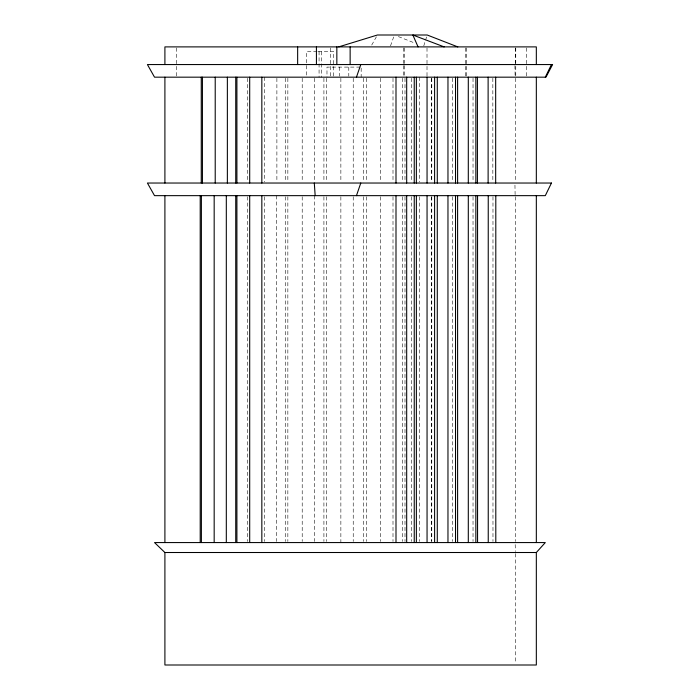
<?xml version="1.0" encoding="UTF-8"?>
<svg xmlns="http://www.w3.org/2000/svg" width="700" height="700" viewBox="0 0 700 700"><rect width="100%" height="100%" fill="white"/><g stroke="black" fill="none" stroke-linecap="round" stroke-linejoin="round"><path stroke-width="0.53" stroke-dasharray="3.5 2.62" d="M423.771 45.894L426.562 36.977M390.512 45.894L393.662 36.977M371.709 45.062L376.381 36.829M317.091 51.494L306.618 51.494L306.618 77.175M318.141 51.494L333.734 51.494L333.734 76.099M360.132 67.104L326.979 67.104L326.979 77.175M398.379 36.584L414.453 42.928M515.191 544.556L515.392 551.512M514.938 65.608L515.113 76.125M514.955 185.133L515.113 194.6M526.356 47.968L526.356 76.09M515.76 47.968L515.76 76.09M515.428 47.924L515.428 63.516M515.428 78.26L515.428 181.939M515.428 196.735L515.428 541.485M515.428 553.604L515.428 662.812M492.975 196.735L492.975 541.485M492.844 78.26L492.844 181.939M473.025 78.26L473.025 181.939M473.025 196.735L473.025 541.485M466.629 47.968L466.629 76.09M465.745 47.968L465.745 76.09M452.699 78.26L452.699 181.939M452.699 196.735L452.699 541.485M431.777 78.26L431.777 181.939M431.777 196.735L431.777 541.485M431.716 78.26L431.716 181.939M431.716 196.735L431.716 541.485M427.009 47.968L427.009 76.09M419.361 77.175L419.361 181.939M419.361 196.735L419.361 541.485M411.416 78.26L411.416 181.939M411.416 196.735L411.416 541.485M404.994 78.26L404.994 181.939M404.994 196.735L404.994 541.485M404.416 47.924L404.416 63.516M404.416 65.608L404.416 77.175M403.533 47.924L403.533 63.516M403.533 65.608L403.533 77.175M402.404 78.26L402.404 181.939M402.404 196.735L402.404 541.485M392.998 78.26L392.998 181.939M392.998 196.735L392.998 541.485M380.634 78.26L380.634 181.939M380.634 196.735L380.634 541.485M366.275 78.26L366.275 181.939M366.275 196.735L366.275 541.485M363.685 78.26L363.685 181.939M363.685 196.735L363.685 541.485M361.165 68.11L361.165 77.175M353.229 78.26L353.229 181.939M353.229 196.735L353.229 541.485M348.793 67.104L348.793 76.169M340.865 78.26L340.865 181.939M340.865 196.735L340.865 542.57M339.351 67.104L339.351 76.169M330.549 47.968L330.549 76.09M326.506 78.26L326.506 181.939M326.506 196.735L326.506 541.485M323.916 78.26L323.916 181.939M323.916 196.735L323.916 541.485M321.283 51.494L321.283 77.175M319.069 51.494L319.069 77.175M314.571 78.26L314.571 181.939M314.571 195.65L314.571 541.485M302.207 78.26L302.207 181.939M302.207 196.735L302.207 541.485M287.849 78.26L287.849 181.939M287.849 196.735L287.849 541.485M285.259 78.26L285.259 181.939M285.259 196.735L285.259 541.485M276.885 78.26L276.885 181.939M276.649 195.65L276.649 541.485M264.521 77.175L264.521 181.939M264.285 196.735L264.285 541.485M247.572 78.26L247.572 181.939M247.336 196.735L247.336 541.485M176.435 47.968L176.435 76.09"/><path stroke-width="1.05" d="M356.457 77.175L360.78 64.558M356.457 195.65L360.78 183.032M545.3 77.175L551.451 64.558M536.331 552.51L545.3 542.57L154.525 542.57L164.903 552.51L536.331 552.51L536.331 665L164.903 665L164.903 552.51M338.695 46.891L377.422 35L427.184 35L457.791 46.891M444.159 46.891L412.842 35L418.066 46.891M314.3 183.032L315.166 195.65M536.331 64.558L536.331 46.891L164.903 46.891L164.903 64.558M536.331 77.175L536.331 183.032M536.331 195.65L536.331 542.57M495.801 195.65L495.801 542.57M495.67 77.175L495.67 183.032M488.241 195.65L488.241 542.57M488.119 77.175L488.119 183.032M477.558 195.65L477.558 542.57M477.426 77.175L477.426 183.032M475.851 77.175L475.851 183.032M475.851 195.65L475.851 542.57M468.3 77.175L468.3 183.032M468.3 195.65L468.3 542.57M457.608 77.175L457.608 183.032M457.608 195.65L457.608 542.57M455.525 77.175L455.525 183.032M455.525 195.65L455.525 542.57M447.965 77.175L447.965 183.032M447.965 195.65L447.965 542.57M437.281 77.175L437.281 183.032M437.281 195.65L437.281 542.57M434.604 77.175L434.604 183.032M434.604 195.65L434.604 542.57M427.053 77.175L427.053 183.032M427.053 195.65L427.053 542.57M416.36 77.175L416.36 183.032M416.36 195.65L416.36 542.57M414.243 77.175L414.243 183.032M414.243 195.65L414.243 542.57M406.683 77.175L406.683 183.032M406.683 195.65L406.683 542.57M395.999 77.175L395.999 183.032M395.999 195.65L395.999 542.57M350.14 46.891L350.14 64.558M336.84 46.891L336.84 64.558M316.426 46.891L316.426 64.558M297.649 46.891L297.649 64.558M261.835 77.175L261.835 183.032M261.835 195.65L261.835 542.57M249.699 77.175L249.699 183.032M249.699 195.65L249.699 542.57M236.906 77.175L236.906 183.032M236.906 195.65L236.906 542.57M235.734 77.175L235.734 183.032M235.734 195.65L235.734 542.57M227.36 77.175L227.36 183.032M226.31 195.65L226.31 542.57M215.215 77.175L215.215 183.032M214.174 195.65L214.174 542.57M202.423 77.175L202.423 183.032M201.381 195.65L201.381 542.57M201.259 77.175L201.259 183.032M200.209 195.65L200.209 542.57M164.903 77.175L164.903 183.032M164.903 195.65L164.903 542.57M551.451 183.032L545.3 195.65L154.525 195.65L147.42 183.032L551.451 183.032M552.58 64.558L545.974 77.175L154.525 77.175L147.42 64.558L552.58 64.558"/></g></svg>
